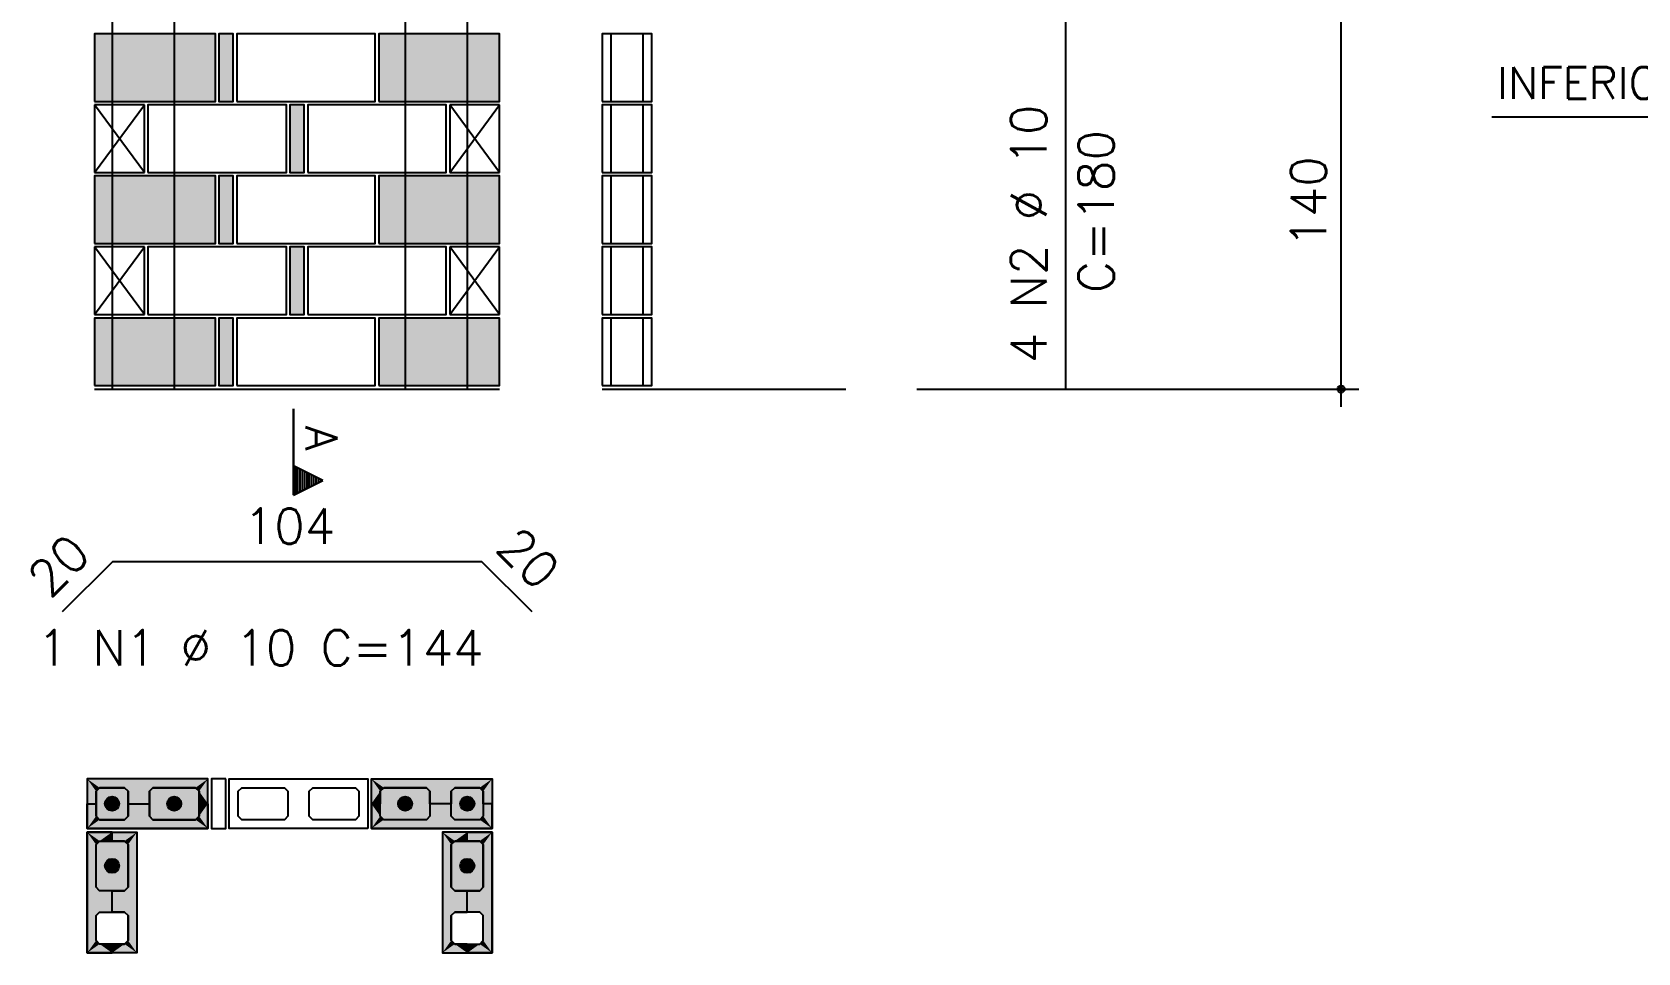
# Model space of a CAD drawing. Extents: x -1.9 to 86, y -1.6 to 60.9.
# Drawn here: x 46.61 to 55.65, y 23.48 to 28.67 of the extents above; entities that cross this region are included whole.
import ezdxf

# ---------------------------------------------------------------- set-up
doc = ezdxf.new("R2010")
doc.units = 0
doc.header["$MEASUREMENT"] = 0
for name, color, linetype in [('PENA_01', 1, 'CONTINUOUS'), ('PENA_02', 2, 'CONTINUOUS'), ('PENA_03', 3, 'CONTINUOUS'), ('PENA_05', 5, 'CONTINUOUS'), ('PENA_11', 252, 'CONTINUOUS'), ('PENA_21', 100, 'CONTINUOUS'), ('PENA_25', 210, 'CONTINUOUS')]:
    doc.layers.add(name, color=color, linetype=linetype)
doc.styles.get("Standard").update_dxf_attribs({"font": 'ROMANS.SHX'})

msp = doc.modelspace()

# ---------------------------------------------------------------- linework, layer by layer
at = {"layer": 'PENA_01', "linetype": 'Continuous'}
for points in [[(46.98951, 24.232796), (47.12951, 24.232796), (47.14951, 24.252796), (47.14951, 24.392796), (47.12951, 24.412796), (46.98951, 24.412796), (46.96951, 24.392796), (46.96951, 24.252796), (46.98951, 24.232796)], [(47.28951, 24.232796), (47.52951, 24.232796), (47.54951, 24.252796), (47.54951, 24.392796), (47.52951, 24.412796), (47.28951, 24.412796), (47.26951, 24.392796), (47.26951, 24.252796), (47.28951, 24.232796)], [(48.04951, 24.252796), (48.02951, 24.232796), (47.78951, 24.232796), (47.76951, 24.252796), (47.76951, 24.392796), (47.78951, 24.412796), (48.02951, 24.412796), (48.04951, 24.392796), (48.04951, 24.252796)], [(48.44951, 24.252796), (48.42951, 24.232796), (48.18951, 24.232796), (48.16951, 24.252796), (48.16951, 24.392796), (48.18951, 24.412796), (48.42951, 24.412796), (48.44951, 24.392796), (48.44951, 24.252796)], [(48.82951, 24.232796), (48.58951, 24.232796), (48.56951, 24.252796), (48.56951, 24.392796), (48.58951, 24.412796), (48.82951, 24.412796), (48.84951, 24.392796), (48.84951, 24.252796), (48.82951, 24.232796)], [(49.12951, 24.232796), (48.98951, 24.232796), (48.96951, 24.252796), (48.96951, 24.392796), (48.98951, 24.412796), (49.12951, 24.412796), (49.14951, 24.392796), (49.14951, 24.252796), (49.12951, 24.232796)], [(46.96951, 23.852796), (46.96951, 24.092796), (46.98951, 24.112796), (47.12951, 24.112796), (47.14951, 24.092796), (47.14951, 23.852796), (47.12951, 23.832796), (46.98951, 23.832796), (46.96951, 23.852796)], [(49.14951, 23.852796), (49.14951, 24.092796), (49.12951, 24.112796), (48.98951, 24.112796), (48.96951, 24.092796), (48.96951, 23.852796), (48.98951, 23.832796), (49.12951, 23.832796), (49.14951, 23.852796)], [(46.96951, 23.552796), (46.96951, 23.692796), (46.98951, 23.712796), (47.12951, 23.712796), (47.14951, 23.692796), (47.14951, 23.552796), (47.12951, 23.532796), (46.98951, 23.532796), (46.96951, 23.552796)], [(49.14951, 23.552796), (49.14951, 23.692796), (49.12951, 23.712796), (48.98951, 23.712796), (48.96951, 23.692796), (48.96951, 23.552796), (48.98951, 23.532796), (49.12951, 23.532796), (49.14951, 23.552796)]]:
    msp.add_lwpolyline(points, dxfattribs=at)
at = {"layer": 'PENA_02', "linetype": 'Continuous'}
for p, q in [((47.241325, 28.257678), (46.961325, 28.257678)), ((46.961325, 28.257678), (46.961325, 27.877678)), ((47.241325, 27.877678), (47.241325, 28.257678)), ((49.241325, 28.257678), (48.961325, 28.257678)), ((48.961325, 28.257678), (48.961325, 27.877678)), ((49.241325, 27.877678), (49.241325, 28.257678)), ((46.961325, 27.877678), (47.241325, 27.877678)), ((48.961325, 27.877678), (49.241325, 27.877678)), ((47.241325, 27.457678), (46.961325, 27.457678)), ((46.961325, 27.457678), (46.961325, 27.077678)), ((47.241325, 27.077678), (47.241325, 27.457678)), ((49.241325, 27.457678), (48.961325, 27.457678)), ((48.961325, 27.457678), (48.961325, 27.077678)), ((49.241325, 27.077678), (49.241325, 27.457678)), ((46.961325, 27.077678), (47.241325, 27.077678)), ((48.961325, 27.077678), (49.241325, 27.077678)), ((46.961325, 26.657678), (49.241325, 26.657678))]:
    msp.add_line(p, q, dxfattribs=at)
for points in [[(46.961325, 28.277678), (47.641325, 28.277678), (47.641325, 28.657678), (46.961325, 28.657678), (46.961325, 28.277678)], [(47.661325, 28.277678), (47.741325, 28.277678), (47.741325, 28.657678), (47.661325, 28.657678), (47.661325, 28.277678)], [(47.761325, 28.277678), (48.541325, 28.277678), (48.541325, 28.657678), (47.761325, 28.657678), (47.761325, 28.277678)], [(48.561325, 28.277678), (49.241325, 28.277678), (49.241325, 28.657678), (48.561325, 28.657678), (48.561325, 28.277678)], [(47.261325, 27.877678), (48.041325, 27.877678), (48.041325, 28.257678), (47.261325, 28.257678), (47.261325, 27.877678)], [(48.061325, 27.877678), (48.141325, 27.877678), (48.141325, 28.257678), (48.061325, 28.257678), (48.061325, 27.877678)], [(48.161325, 27.877678), (48.941325, 27.877678), (48.941325, 28.257678), (48.161325, 28.257678), (48.161325, 27.877678)], [(46.961325, 27.477678), (47.641325, 27.477678), (47.641325, 27.857678), (46.961325, 27.857678), (46.961325, 27.477678)], [(47.661325, 27.477678), (47.741325, 27.477678), (47.741325, 27.857678), (47.661325, 27.857678), (47.661325, 27.477678)], [(47.761325, 27.477678), (48.541325, 27.477678), (48.541325, 27.857678), (47.761325, 27.857678), (47.761325, 27.477678)], [(48.561325, 27.477678), (49.241325, 27.477678), (49.241325, 27.857678), (48.561325, 27.857678), (48.561325, 27.477678)], [(47.261325, 27.077678), (48.041325, 27.077678), (48.041325, 27.457678), (47.261325, 27.457678), (47.261325, 27.077678)], [(48.061325, 27.077678), (48.141325, 27.077678), (48.141325, 27.457678), (48.061325, 27.457678), (48.061325, 27.077678)], [(48.161325, 27.077678), (48.941325, 27.077678), (48.941325, 27.457678), (48.161325, 27.457678), (48.161325, 27.077678)], [(46.961325, 26.677678), (47.641325, 26.677678), (47.641325, 27.057678), (46.961325, 27.057678), (46.961325, 26.677678)], [(47.661325, 26.677678), (47.741325, 26.677678), (47.741325, 27.057678), (47.661325, 27.057678), (47.661325, 26.677678)], [(47.761325, 26.677678), (48.541325, 26.677678), (48.541325, 27.057678), (47.761325, 27.057678), (47.761325, 26.677678)], [(48.561325, 26.677678), (49.241325, 26.677678), (49.241325, 27.057678), (48.561325, 27.057678), (48.561325, 26.677678)], [(46.91951, 24.182796), (47.59951, 24.182796), (47.59951, 24.462796), (46.91951, 24.462796), (46.91951, 24.182796)], [(47.69951, 24.462796), (47.61951, 24.462796), (47.61951, 24.182796), (47.69951, 24.182796), (47.69951, 24.462796)], [(48.49951, 24.182796), (47.71951, 24.182796), (47.71951, 24.462796), (48.49951, 24.462796), (48.49951, 24.182796)], [(49.19951, 24.182796), (48.51951, 24.182796), (48.51951, 24.462796), (49.19951, 24.462796), (49.19951, 24.182796)], [(46.91951, 23.482796), (46.91951, 24.162796), (47.19951, 24.162796), (47.19951, 23.482796), (46.91951, 23.482796)], [(49.19951, 23.482796), (49.19951, 24.162796), (48.91951, 24.162796), (48.91951, 23.482796), (49.19951, 23.482796)]]:
    msp.add_lwpolyline(points, dxfattribs=at)
for radius in [0.02, 0.01]:
    msp.add_circle((53.979376, 26.657678), radius, dxfattribs=at)
at = {"layer": 'PENA_03', "linetype": 'Continuous'}
for p, q in [((53.979376, 26.557145), (53.979376, 33.297678)), ((49.869381, 28.277678), (49.869381, 28.657678)), ((50.049381, 28.277678), (50.049381, 28.657678)), ((46.961325, 27.877678), (47.241325, 28.257678)), ((47.241325, 27.877678), (46.961325, 28.257678)), ((48.961325, 27.877678), (49.241325, 28.257678)), ((49.241325, 27.877678), (48.961325, 28.257678)), ((49.869381, 27.877678), (49.869381, 28.257678)), ((50.049381, 27.877678), (50.049381, 28.257678)), ((56.227154, 28.189343), (54.827154, 28.189343)), ((49.869381, 27.477678), (49.869381, 27.857678)), ((50.049381, 27.477678), (50.049381, 27.857678)), ((46.961325, 27.077678), (47.241325, 27.457678)), ((47.241325, 27.077678), (46.961325, 27.457678)), ((48.961325, 27.077678), (49.241325, 27.457678)), ((49.241325, 27.077678), (48.961325, 27.457678)), ((49.869381, 27.077678), (49.869381, 27.457678)), ((50.049381, 27.077678), (50.049381, 27.457678)), ((49.869381, 26.677678), (49.869381, 27.057678)), ((50.049381, 26.677678), (50.049381, 27.057678)), ((49.819381, 26.657678), (51.19006, 26.657678)), ((51.59006, 26.657678), (54.079376, 26.657678)), ((48.08091, 26.546828), (48.08091, 26.060446)), ((48.081606, 26.226031), (48.081606, 26.546828)), ((48.246843, 26.143412), (48.081605, 26.226031)), ((48.081606, 26.061574), (48.081606, 26.225251)), ((48.245282, 26.143412), (48.081606, 26.225251)), ((48.093674, 26.066828), (48.093674, 26.219997)), ((48.08091, 26.060446), (48.246843, 26.143412)), ((48.081605, 26.061574), (48.245282, 26.143412)), ((48.106438, 26.07321), (48.106438, 26.213615)), ((48.119202, 26.079592), (48.119202, 26.207233)), ((48.131966, 26.085974), (48.131966, 26.200851)), ((48.14473, 26.092356), (48.14473, 26.194469)), ((48.157494, 26.098738), (48.157494, 26.188087)), ((48.170258, 26.10512), (48.170258, 26.181705)), ((48.183022, 26.111502), (48.183022, 26.175323)), ((48.195786, 26.117884), (48.195786, 26.168941)), ((48.20855, 26.124266), (48.20855, 26.162559)), ((48.221315, 26.130648), (48.221315, 26.156177)), ((48.234079, 26.13703), (48.234079, 26.149794))]:
    msp.add_line(p, q, dxfattribs=at)
for points in [[(49.819381, 28.277678), (50.099381, 28.277678), (50.099381, 28.657678), (49.819381, 28.657678), (49.819381, 28.277678)], [(49.819381, 27.877678), (50.099381, 27.877678), (50.099381, 28.257678), (49.819381, 28.257678), (49.819381, 27.877678)], [(49.819381, 27.477678), (50.099381, 27.477678), (50.099381, 27.857678), (49.819381, 27.857678), (49.819381, 27.477678)], [(49.819381, 27.077678), (50.099381, 27.077678), (50.099381, 27.457678), (49.819381, 27.457678), (49.819381, 27.077678)], [(49.819381, 26.677678), (50.099381, 26.677678), (50.099381, 27.057678), (49.819381, 27.057678), (49.819381, 26.677678)], [(47.12951, 24.412796), (47.14951, 24.392796), (47.14951, 24.252796), (47.12951, 24.232796), (46.98951, 24.232796), (46.96951, 24.252796), (46.96951, 24.392796), (46.98951, 24.412796), (47.12951, 24.412796)], [(47.54951, 24.252796), (47.52951, 24.232796), (47.28951, 24.232796), (47.26951, 24.252796), (47.26951, 24.392796), (47.28951, 24.412796), (47.52951, 24.412796), (47.54951, 24.392796), (47.54951, 24.252796)], [(48.84951, 24.252796), (48.82951, 24.232796), (48.58951, 24.232796), (48.56951, 24.252796), (48.56951, 24.392796), (48.58951, 24.412796), (48.82951, 24.412796), (48.84951, 24.392796), (48.84951, 24.252796)], [(49.12951, 24.412796), (49.14951, 24.392796), (49.14951, 24.252796), (49.12951, 24.232796), (48.98951, 24.232796), (48.96951, 24.252796), (48.96951, 24.392796), (48.98951, 24.412796), (49.12951, 24.412796)], [(47.12951, 24.112796), (47.14951, 24.092796), (47.14951, 23.852796), (47.12951, 23.832796), (46.98951, 23.832796), (46.96951, 23.852796), (46.96951, 24.092796), (46.98951, 24.112796), (47.12951, 24.112796)], [(49.12951, 24.112796), (49.14951, 24.092796), (49.14951, 23.852796), (49.12951, 23.832796), (48.98951, 23.832796), (48.96951, 23.852796), (48.96951, 24.092796), (48.98951, 24.112796), (49.12951, 24.112796)]]:
    msp.add_lwpolyline(points, dxfattribs=at)
for centre in [(47.05951, 24.322796), (47.40951, 24.322796), (48.70951, 24.322796), (49.05951, 24.322796), (47.05951, 23.972796), (49.05951, 23.972796)]:
    msp.add_circle(centre, 0.04, dxfattribs=at)
for points in [[(47.09951, 24.322796), (47.03951, 24.357437), (47.021923, 24.336477)], [(47.09951, 24.322796), (47.021923, 24.336477), (47.021923, 24.309115)], [(47.09951, 24.322796), (47.021923, 24.309115), (47.03951, 24.288155)], [(47.09951, 24.322796), (47.066456, 24.362188), (47.03951, 24.357437)], [(47.09951, 24.322796), (47.03951, 24.288155), (47.066456, 24.283404)], [(47.09951, 24.322796), (47.090152, 24.348507), (47.066456, 24.362188)], [(47.09951, 24.322796), (47.066456, 24.283404), (47.090152, 24.297084)], [(47.09951, 24.322796), (47.090152, 24.297084), (47.09951, 24.322796)], [(47.44951, 24.322796), (47.38951, 24.357437), (47.371923, 24.336477)], [(47.44951, 24.322796), (47.371923, 24.336477), (47.371923, 24.309115)], [(47.44951, 24.322796), (47.371923, 24.309115), (47.38951, 24.288155)], [(47.44951, 24.322796), (47.416456, 24.362188), (47.38951, 24.357437)], [(47.44951, 24.322796), (47.38951, 24.288155), (47.416456, 24.283404)], [(47.44951, 24.322796), (47.440152, 24.348507), (47.416456, 24.362188)], [(47.44951, 24.322796), (47.416456, 24.283404), (47.440152, 24.297084)], [(47.44951, 24.322796), (47.440152, 24.297084), (47.44951, 24.322796)], [(48.74951, 24.322796), (48.68951, 24.357437), (48.671923, 24.336477)], [(48.74951, 24.322796), (48.671923, 24.336477), (48.671923, 24.309115)], [(48.74951, 24.322796), (48.671923, 24.309115), (48.68951, 24.288155)], [(48.74951, 24.322796), (48.716456, 24.362188), (48.68951, 24.357437)], [(48.74951, 24.322796), (48.68951, 24.288155), (48.716456, 24.283404)], [(48.74951, 24.322796), (48.740152, 24.348507), (48.716456, 24.362188)], [(48.74951, 24.322796), (48.716456, 24.283404), (48.740152, 24.297084)], [(48.74951, 24.322796), (48.740152, 24.297084), (48.74951, 24.322796)], [(49.09951, 24.322796), (49.03951, 24.357437), (49.021923, 24.336477)], [(49.09951, 24.322796), (49.021923, 24.336477), (49.021923, 24.309115)], [(49.09951, 24.322796), (49.021923, 24.309115), (49.03951, 24.288155)], [(49.09951, 24.322796), (49.066456, 24.362188), (49.03951, 24.357437)], [(49.09951, 24.322796), (49.03951, 24.288155), (49.066456, 24.283404)], [(49.09951, 24.322796), (49.090152, 24.348507), (49.066456, 24.362188)], [(49.09951, 24.322796), (49.066456, 24.283404), (49.090152, 24.297084)], [(49.09951, 24.322796), (49.090152, 24.297084), (49.09951, 24.322796)], [(47.09951, 23.972796), (47.03951, 24.007437), (47.021923, 23.986477)], [(47.09951, 23.972796), (47.021923, 23.986477), (47.021923, 23.959115)], [(47.09951, 23.972796), (47.021923, 23.959115), (47.03951, 23.938155)], [(47.09951, 23.972796), (47.066456, 24.012188), (47.03951, 24.007437)], [(47.09951, 23.972796), (47.03951, 23.938155), (47.066456, 23.933404)], [(47.09951, 23.972796), (47.090152, 23.998507), (47.066456, 24.012188)], [(47.09951, 23.972796), (47.066456, 23.933404), (47.090152, 23.947084)], [(47.09951, 23.972796), (47.090152, 23.947084), (47.09951, 23.972796)], [(49.09951, 23.972796), (49.03951, 24.007437), (49.021923, 23.986477)], [(49.09951, 23.972796), (49.021923, 23.986477), (49.021923, 23.959115)], [(49.09951, 23.972796), (49.021923, 23.959115), (49.03951, 23.938155)], [(49.09951, 23.972796), (49.066456, 24.012188), (49.03951, 24.007437)], [(49.09951, 23.972796), (49.03951, 23.938155), (49.066456, 23.933404)], [(49.09951, 23.972796), (49.090152, 23.998507), (49.066456, 24.012188)], [(49.09951, 23.972796), (49.066456, 23.933404), (49.090152, 23.947084)], [(49.09951, 23.972796), (49.090152, 23.947084), (49.09951, 23.972796)]]:
    msp.add_solid(points, dxfattribs=at)
at = {"layer": 'PENA_05', "linetype": 'Continuous'}
for p, q in [((52.429702, 26.657678), (52.429702, 30.257678)), ((47.061325, 25.68537), (46.778483, 25.402527)), ((49.141325, 25.68537), (47.061325, 25.68537)), ((49.424168, 25.402527), (49.141325, 25.68537))]:
    msp.add_line(p, q, dxfattribs=at)
for points in [[(47.05951, 34.097678), (47.05951, 26.657678)], [(47.40951, 34.097678), (47.40951, 26.657678)], [(48.70951, 34.097678), (48.70951, 26.657678)], [(49.05951, 34.097678), (49.05951, 26.657678)]]:
    msp.add_lwpolyline(points, dxfattribs=at)
at = {"layer": 'PENA_11', "linetype": 'Continuous'}
for points in [[(47.12951, 24.412796), (46.98951, 24.232796), (46.96951, 24.252796)], [(47.12951, 24.412796), (46.96951, 24.252796), (46.96951, 24.392796)], [(47.12951, 24.412796), (46.96951, 24.392796), (46.98951, 24.412796)], [(47.12951, 24.412796), (47.12951, 24.232796), (46.98951, 24.232796)], [(47.12951, 24.412796), (46.98951, 24.412796), (47.12951, 24.412796)], [(47.12951, 24.412796), (47.14951, 24.392796), (47.14951, 24.252796)], [(47.12951, 24.412796), (47.14951, 24.252796), (47.12951, 24.232796)], [(47.54951, 24.252796), (47.26951, 24.392796), (47.28951, 24.412796)], [(47.54951, 24.252796), (47.28951, 24.412796), (47.52951, 24.412796)], [(47.54951, 24.252796), (47.52951, 24.412796), (47.54951, 24.392796)], [(48.84951, 24.252796), (48.56951, 24.392796), (48.58951, 24.412796)], [(48.84951, 24.252796), (48.58951, 24.412796), (48.82951, 24.412796)], [(48.84951, 24.252796), (48.82951, 24.412796), (48.84951, 24.392796)], [(49.12951, 24.412796), (48.98951, 24.232796), (48.96951, 24.252796)], [(49.12951, 24.412796), (48.96951, 24.252796), (48.96951, 24.392796)], [(49.12951, 24.412796), (48.96951, 24.392796), (48.98951, 24.412796)], [(49.12951, 24.412796), (49.12951, 24.232796), (48.98951, 24.232796)], [(49.12951, 24.412796), (48.98951, 24.412796), (49.12951, 24.412796)], [(49.12951, 24.412796), (49.14951, 24.392796), (49.14951, 24.252796)], [(49.12951, 24.412796), (49.14951, 24.252796), (49.12951, 24.232796)], [(47.54951, 24.252796), (47.26951, 24.252796), (47.26951, 24.392796)], [(47.54951, 24.252796), (47.54951, 24.392796), (47.54951, 24.252796)], [(48.84951, 24.252796), (48.56951, 24.252796), (48.56951, 24.392796)], [(48.84951, 24.252796), (48.84951, 24.392796), (48.84951, 24.252796)], [(47.54951, 24.252796), (47.28951, 24.232796), (47.26951, 24.252796)], [(47.54951, 24.252796), (47.52951, 24.232796), (47.28951, 24.232796)], [(48.84951, 24.252796), (48.58951, 24.232796), (48.56951, 24.252796)], [(48.84951, 24.252796), (48.82951, 24.232796), (48.58951, 24.232796)], [(47.12951, 24.112796), (46.98951, 23.832796), (46.96951, 23.852796)], [(47.12951, 24.112796), (46.96951, 23.852796), (46.96951, 24.092796)], [(47.12951, 24.112796), (46.96951, 24.092796), (46.98951, 24.112796)], [(47.12951, 24.112796), (47.12951, 23.832796), (46.98951, 23.832796)], [(47.12951, 24.112796), (46.98951, 24.112796), (47.12951, 24.112796)], [(47.12951, 24.112796), (47.14951, 24.092796), (47.14951, 23.852796)], [(47.12951, 24.112796), (47.14951, 23.852796), (47.12951, 23.832796)], [(49.12951, 24.112796), (48.98951, 23.832796), (48.96951, 23.852796)], [(49.12951, 24.112796), (48.96951, 23.852796), (48.96951, 24.092796)], [(49.12951, 24.112796), (48.96951, 24.092796), (48.98951, 24.112796)], [(49.12951, 24.112796), (49.12951, 23.832796), (48.98951, 23.832796)], [(49.12951, 24.112796), (48.98951, 24.112796), (49.12951, 24.112796)], [(49.12951, 24.112796), (49.14951, 24.092796), (49.14951, 23.852796)], [(49.12951, 24.112796), (49.14951, 23.852796), (49.12951, 23.832796)]]:
    msp.add_solid(points, dxfattribs=at)
at = {"layer": 'PENA_21', "linetype": 'Continuous'}
for points in [[(46.961325, 28.277678), (47.641325, 28.277678), (47.641325, 28.657678), (46.961325, 28.657678), (46.961325, 28.277678)], [(48.561325, 28.277678), (49.241325, 28.277678), (49.241325, 28.657678), (48.561325, 28.657678), (48.561325, 28.277678)], [(46.961325, 27.477678), (47.641325, 27.477678), (47.641325, 27.857678), (46.961325, 27.857678), (46.961325, 27.477678)], [(48.561325, 27.477678), (49.241325, 27.477678), (49.241325, 27.857678), (48.561325, 27.857678), (48.561325, 27.477678)], [(46.961325, 26.677678), (47.641325, 26.677678), (47.641325, 27.057678), (46.961325, 27.057678), (46.961325, 26.677678)], [(48.561325, 26.677678), (49.241325, 26.677678), (49.241325, 27.057678), (48.561325, 27.057678), (48.561325, 26.677678)], [(46.91951, 24.322796), (46.96951, 24.322796), (46.96951, 24.392796), (46.98951, 24.412796), (47.12951, 24.412796), (47.14951, 24.392796), (47.14951, 24.322796), (47.26951, 24.322796), (47.26951, 24.392796), (47.28951, 24.412796), (47.52951, 24.412796), (47.54951, 24.392796), (47.54951, 24.322796), (47.59951, 24.322796), (47.59951, 24.462796), (46.91951, 24.462796), (46.91951, 24.322796)], [(49.19951, 24.322796), (49.14951, 24.322796), (49.14951, 24.392796), (49.12951, 24.412796), (48.98951, 24.412796), (48.96951, 24.392796), (48.96951, 24.322796), (48.84951, 24.322796), (48.84951, 24.392796), (48.82951, 24.412796), (48.58951, 24.412796), (48.56951, 24.392796), (48.56951, 24.322796), (48.51951, 24.322796), (48.51951, 24.462796), (49.19951, 24.462796), (49.19951, 24.322796)], [(46.91951, 24.322796), (46.96951, 24.322796), (46.96951, 24.252796), (46.98951, 24.232796), (47.12951, 24.232796), (47.14951, 24.252796), (47.14951, 24.322796), (47.26951, 24.322796), (47.26951, 24.252796), (47.28951, 24.232796), (47.52951, 24.232796), (47.54951, 24.252796), (47.54951, 24.322796), (47.59951, 24.322796), (47.59951, 24.182796), (46.91951, 24.182796), (46.91951, 24.322796)], [(49.19951, 24.322796), (49.14951, 24.322796), (49.14951, 24.252796), (49.12951, 24.232796), (48.98951, 24.232796), (48.96951, 24.252796), (48.96951, 24.322796), (48.84951, 24.322796), (48.84951, 24.252796), (48.82951, 24.232796), (48.58951, 24.232796), (48.56951, 24.252796), (48.56951, 24.322796), (48.51951, 24.322796), (48.51951, 24.182796), (49.19951, 24.182796), (49.19951, 24.322796)], [(47.05951, 23.482796), (47.05951, 23.532796), (46.98951, 23.532796), (46.96951, 23.552796), (46.96951, 23.692796), (46.98951, 23.712796), (47.05951, 23.712796), (47.05951, 23.832796), (46.98951, 23.832796), (46.96951, 23.852796), (46.96951, 24.092796), (46.98951, 24.112796), (47.05951, 24.112796), (47.05951, 24.162796), (46.91951, 24.162796), (46.91951, 23.482796), (47.05951, 23.482796)], [(47.05951, 23.482796), (47.05951, 23.532796), (47.12951, 23.532796), (47.14951, 23.552796), (47.14951, 23.692796), (47.12951, 23.712796), (47.05951, 23.712796), (47.05951, 23.832796), (47.12951, 23.832796), (47.14951, 23.852796), (47.14951, 24.092796), (47.12951, 24.112796), (47.05951, 24.112796), (47.05951, 24.162796), (47.19951, 24.162796), (47.19951, 23.482796), (47.05951, 23.482796)], [(49.05951, 23.482796), (49.05951, 23.532796), (48.98951, 23.532796), (48.96951, 23.552796), (48.96951, 23.692796), (48.98951, 23.712796), (49.05951, 23.712796), (49.05951, 23.832796), (48.98951, 23.832796), (48.96951, 23.852796), (48.96951, 24.092796), (48.98951, 24.112796), (49.05951, 24.112796), (49.05951, 24.162796), (48.91951, 24.162796), (48.91951, 23.482796), (49.05951, 23.482796)], [(49.05951, 23.482796), (49.05951, 23.532796), (49.12951, 23.532796), (49.14951, 23.552796), (49.14951, 23.692796), (49.12951, 23.712796), (49.05951, 23.712796), (49.05951, 23.832796), (49.12951, 23.832796), (49.14951, 23.852796), (49.14951, 24.092796), (49.12951, 24.112796), (49.05951, 24.112796), (49.05951, 24.162796), (49.19951, 24.162796), (49.19951, 23.482796), (49.05951, 23.482796)]]:
    msp.add_lwpolyline(points, dxfattribs=at)
for points in [[(46.961325, 28.277678), (47.641325, 28.277678), (47.641325, 28.657678)], [(46.961325, 28.277678), (47.641325, 28.657678), (46.961325, 28.657678)], [(46.961325, 28.277678), (46.961325, 28.657678), (46.961325, 28.277678)], [(48.561325, 28.277678), (49.241325, 28.277678), (49.241325, 28.657678)], [(48.561325, 28.277678), (49.241325, 28.657678), (48.561325, 28.657678)], [(48.561325, 28.277678), (48.561325, 28.657678), (48.561325, 28.277678)], [(46.961325, 27.477678), (47.641325, 27.477678), (47.641325, 27.857678)], [(46.961325, 27.477678), (47.641325, 27.857678), (46.961325, 27.857678)], [(46.961325, 27.477678), (46.961325, 27.857678), (46.961325, 27.477678)], [(48.561325, 27.477678), (49.241325, 27.477678), (49.241325, 27.857678)], [(48.561325, 27.477678), (49.241325, 27.857678), (48.561325, 27.857678)], [(48.561325, 27.477678), (48.561325, 27.857678), (48.561325, 27.477678)], [(46.961325, 26.677678), (47.641325, 26.677678), (47.641325, 27.057678)], [(46.961325, 26.677678), (47.641325, 27.057678), (46.961325, 27.057678)], [(46.961325, 26.677678), (46.961325, 27.057678), (46.961325, 26.677678)], [(48.561325, 26.677678), (49.241325, 26.677678), (49.241325, 27.057678)], [(48.561325, 26.677678), (49.241325, 27.057678), (48.561325, 27.057678)], [(48.561325, 26.677678), (48.561325, 27.057678), (48.561325, 26.677678)], [(47.59951, 24.462796), (46.91951, 24.462796), (46.98951, 24.412796)], [(46.91951, 24.462796), (46.91951, 24.322796), (46.96951, 24.322796)], [(46.91951, 24.462796), (46.96951, 24.322796), (46.96951, 24.392796)], [(46.91951, 24.462796), (46.96951, 24.392796), (46.98951, 24.412796)], [(47.59951, 24.462796), (46.98951, 24.412796), (47.12951, 24.412796)], [(47.59951, 24.462796), (47.12951, 24.412796), (47.14951, 24.392796)], [(47.59951, 24.462796), (47.14951, 24.392796), (47.28951, 24.412796)], [(47.14951, 24.392796), (47.26951, 24.392796), (47.28951, 24.412796)], [(47.59951, 24.462796), (47.28951, 24.412796), (47.52951, 24.412796)], [(47.59951, 24.462796), (47.52951, 24.412796), (47.54951, 24.392796)], [(47.59951, 24.462796), (47.54951, 24.392796), (47.59951, 24.322796)], [(49.19951, 24.462796), (48.58951, 24.412796), (48.51951, 24.462796)], [(48.58951, 24.412796), (48.56951, 24.392796), (48.51951, 24.462796)], [(48.51951, 24.462796), (48.56951, 24.392796), (48.51951, 24.322796)], [(48.82951, 24.412796), (48.58951, 24.412796), (49.19951, 24.462796)], [(48.84951, 24.392796), (48.82951, 24.412796), (49.19951, 24.462796)], [(49.19951, 24.462796), (48.98951, 24.412796), (48.84951, 24.392796)], [(48.84951, 24.322796), (48.84951, 24.392796), (48.98951, 24.412796)], [(48.84951, 24.322796), (48.98951, 24.412796), (48.96951, 24.392796)], [(49.19951, 24.462796), (49.12951, 24.412796), (48.98951, 24.412796)], [(49.19951, 24.462796), (49.14951, 24.392796), (49.12951, 24.412796)], [(49.19951, 24.462796), (49.19951, 24.322796), (49.14951, 24.322796)], [(49.19951, 24.462796), (49.14951, 24.322796), (49.14951, 24.392796)], [(46.91951, 24.182796), (46.91951, 24.322796), (46.96951, 24.322796)], [(46.91951, 24.182796), (46.96951, 24.322796), (46.96951, 24.252796)], [(47.14951, 24.392796), (47.14951, 24.322796), (47.26951, 24.322796)], [(47.14951, 24.392796), (47.26951, 24.322796), (47.26951, 24.392796)], [(47.14951, 24.252796), (47.14951, 24.322796), (47.26951, 24.322796)], [(47.14951, 24.252796), (47.26951, 24.322796), (47.26951, 24.252796)], [(47.59951, 24.322796), (47.54951, 24.392796), (47.54951, 24.322796)], [(47.59951, 24.182796), (47.54951, 24.252796), (47.59951, 24.322796)], [(47.59951, 24.322796), (47.54951, 24.252796), (47.54951, 24.322796)], [(48.56951, 24.392796), (48.56951, 24.322796), (48.51951, 24.322796)], [(48.51951, 24.182796), (48.56951, 24.252796), (48.51951, 24.322796)], [(48.56951, 24.252796), (48.56951, 24.322796), (48.51951, 24.322796)], [(48.84951, 24.322796), (48.96951, 24.392796), (48.96951, 24.322796)], [(48.84951, 24.322796), (48.84951, 24.252796), (48.98951, 24.232796)], [(48.84951, 24.322796), (48.98951, 24.232796), (48.96951, 24.252796)], [(48.84951, 24.322796), (48.96951, 24.252796), (48.96951, 24.322796)], [(49.19951, 24.182796), (49.19951, 24.322796), (49.14951, 24.322796)], [(49.19951, 24.182796), (49.14951, 24.322796), (49.14951, 24.252796)], [(46.91951, 24.182796), (46.96951, 24.252796), (46.98951, 24.232796)], [(47.59951, 24.182796), (46.91951, 24.182796), (46.98951, 24.232796)], [(47.59951, 24.182796), (46.98951, 24.232796), (47.12951, 24.232796)], [(47.59951, 24.182796), (47.12951, 24.232796), (47.14951, 24.252796)], [(47.59951, 24.182796), (47.14951, 24.252796), (47.28951, 24.232796)], [(47.14951, 24.252796), (47.26951, 24.252796), (47.28951, 24.232796)], [(47.59951, 24.182796), (47.28951, 24.232796), (47.52951, 24.232796)], [(47.59951, 24.182796), (47.52951, 24.232796), (47.54951, 24.252796)], [(48.58951, 24.232796), (48.56951, 24.252796), (48.51951, 24.182796)], [(49.19951, 24.182796), (48.58951, 24.232796), (48.51951, 24.182796)], [(48.82951, 24.232796), (48.58951, 24.232796), (49.19951, 24.182796)], [(48.84951, 24.252796), (48.82951, 24.232796), (49.19951, 24.182796)], [(49.19951, 24.182796), (48.98951, 24.232796), (48.84951, 24.252796)], [(49.19951, 24.182796), (49.12951, 24.232796), (48.98951, 24.232796)], [(49.19951, 24.182796), (49.14951, 24.252796), (49.12951, 24.232796)], [(47.05951, 24.162796), (46.91951, 24.162796), (46.98951, 24.112796)], [(46.98951, 24.112796), (46.91951, 24.162796), (46.96951, 24.092796)], [(46.91951, 24.162796), (46.96951, 23.552796), (46.96951, 24.092796)], [(46.91951, 23.482796), (46.96951, 23.552796), (46.91951, 24.162796)], [(47.05951, 24.112796), (47.05951, 24.162796), (46.98951, 24.112796)], [(47.12951, 24.112796), (47.05951, 24.112796), (47.19951, 24.162796)], [(47.05951, 24.112796), (47.05951, 24.162796), (47.19951, 24.162796)], [(47.14951, 24.092796), (47.12951, 24.112796), (47.19951, 24.162796)], [(47.14951, 23.852796), (47.19951, 24.162796), (47.14951, 23.692796)], [(47.14951, 23.692796), (47.19951, 24.162796), (47.14951, 23.552796)], [(47.19951, 24.162796), (47.19951, 23.482796), (47.14951, 23.552796)], [(47.14951, 23.852796), (47.14951, 24.092796), (47.19951, 24.162796)], [(49.05951, 24.162796), (48.91951, 24.162796), (48.98951, 24.112796)], [(48.98951, 24.112796), (48.91951, 24.162796), (48.96951, 24.092796)], [(48.91951, 24.162796), (48.96951, 23.552796), (48.96951, 24.092796)], [(48.91951, 23.482796), (48.96951, 23.552796), (48.91951, 24.162796)], [(49.05951, 24.112796), (49.05951, 24.162796), (48.98951, 24.112796)], [(49.12951, 24.112796), (49.05951, 24.112796), (49.19951, 24.162796)], [(49.05951, 24.112796), (49.05951, 24.162796), (49.19951, 24.162796)], [(49.14951, 24.092796), (49.12951, 24.112796), (49.19951, 24.162796)], [(49.14951, 23.852796), (49.19951, 24.162796), (49.14951, 23.692796)], [(49.14951, 23.692796), (49.19951, 24.162796), (49.14951, 23.552796)], [(49.19951, 24.162796), (49.19951, 23.482796), (49.14951, 23.552796)], [(49.14951, 23.852796), (49.14951, 24.092796), (49.19951, 24.162796)], [(46.96951, 24.092796), (46.96951, 23.552796), (46.96951, 23.692796)], [(46.96951, 24.092796), (46.96951, 23.852796), (46.96951, 23.692796)], [(48.96951, 24.092796), (48.96951, 23.552796), (48.96951, 23.692796)], [(48.96951, 24.092796), (48.96951, 23.852796), (48.96951, 23.692796)], [(46.98951, 23.712796), (46.96951, 23.852796), (46.96951, 23.692796)], [(46.98951, 23.712796), (46.98951, 23.832796), (46.96951, 23.852796)], [(47.05951, 23.712796), (46.98951, 23.832796), (46.98951, 23.712796)], [(47.05951, 23.712796), (47.05951, 23.832796), (46.98951, 23.832796)], [(47.05951, 23.712796), (47.12951, 23.832796), (47.12951, 23.712796)], [(47.05951, 23.712796), (47.05951, 23.832796), (47.12951, 23.832796)], [(47.12951, 23.832796), (47.14951, 23.852796), (47.12951, 23.712796)], [(47.12951, 23.712796), (47.14951, 23.852796), (47.14951, 23.692796)], [(48.98951, 23.712796), (48.96951, 23.852796), (48.96951, 23.692796)], [(48.98951, 23.712796), (48.98951, 23.832796), (48.96951, 23.852796)], [(49.05951, 23.712796), (48.98951, 23.832796), (48.98951, 23.712796)], [(49.05951, 23.712796), (49.05951, 23.832796), (48.98951, 23.832796)], [(49.05951, 23.712796), (49.12951, 23.832796), (49.12951, 23.712796)], [(49.05951, 23.712796), (49.05951, 23.832796), (49.12951, 23.832796)], [(49.12951, 23.832796), (49.14951, 23.852796), (49.12951, 23.712796)], [(49.12951, 23.712796), (49.14951, 23.852796), (49.14951, 23.692796)], [(46.98951, 23.532796), (46.96951, 23.552796), (46.91951, 23.482796)], [(46.98951, 23.532796), (46.91951, 23.482796), (47.05951, 23.482796)], [(46.98951, 23.532796), (47.05951, 23.482796), (47.05951, 23.532796)], [(47.19951, 23.482796), (47.05951, 23.482796), (47.12951, 23.532796)], [(47.12951, 23.532796), (47.05951, 23.482796), (47.05951, 23.532796)], [(47.14951, 23.552796), (47.19951, 23.482796), (47.12951, 23.532796)], [(48.98951, 23.532796), (48.96951, 23.552796), (48.91951, 23.482796)], [(48.98951, 23.532796), (48.91951, 23.482796), (49.05951, 23.482796)], [(48.98951, 23.532796), (49.05951, 23.482796), (49.05951, 23.532796)], [(49.19951, 23.482796), (49.05951, 23.482796), (49.12951, 23.532796)], [(49.12951, 23.532796), (49.05951, 23.482796), (49.05951, 23.532796)], [(49.14951, 23.552796), (49.19951, 23.482796), (49.12951, 23.532796)]]:
    msp.add_solid(points, dxfattribs=at)
at = {"layer": 'PENA_25', "linetype": 'Continuous'}
for points in [[(47.741325, 28.657678), (47.661325, 28.657678), (47.661325, 28.277678), (47.741325, 28.277678), (47.741325, 28.657678)], [(48.141325, 28.257678), (48.061325, 28.257678), (48.061325, 27.877678), (48.141325, 27.877678), (48.141325, 28.257678)], [(47.741325, 27.857678), (47.661325, 27.857678), (47.661325, 27.477678), (47.741325, 27.477678), (47.741325, 27.857678)], [(48.141325, 27.457678), (48.061325, 27.457678), (48.061325, 27.077678), (48.141325, 27.077678), (48.141325, 27.457678)], [(47.741325, 27.057678), (47.661325, 27.057678), (47.661325, 26.677678), (47.741325, 26.677678), (47.741325, 27.057678)]]:
    msp.add_lwpolyline(points, dxfattribs=at)
for points in [[(47.741325, 28.657678), (47.661325, 28.657678), (47.661325, 28.277678)], [(47.741325, 28.657678), (47.661325, 28.277678), (47.741325, 28.277678)], [(47.741325, 28.657678), (47.741325, 28.277678), (47.741325, 28.657678)], [(48.141325, 28.257678), (48.061325, 28.257678), (48.061325, 27.877678)], [(48.141325, 28.257678), (48.061325, 27.877678), (48.141325, 27.877678)], [(48.141325, 28.257678), (48.141325, 27.877678), (48.141325, 28.257678)], [(47.741325, 27.857678), (47.661325, 27.857678), (47.661325, 27.477678)], [(47.741325, 27.857678), (47.661325, 27.477678), (47.741325, 27.477678)], [(47.741325, 27.857678), (47.741325, 27.477678), (47.741325, 27.857678)], [(48.141325, 27.457678), (48.061325, 27.457678), (48.061325, 27.077678)], [(48.141325, 27.457678), (48.061325, 27.077678), (48.141325, 27.077678)], [(48.141325, 27.457678), (48.141325, 27.077678), (48.141325, 27.457678)], [(47.741325, 27.057678), (47.661325, 27.057678), (47.661325, 26.677678)], [(47.741325, 27.057678), (47.661325, 26.677678), (47.741325, 26.677678)], [(47.741325, 27.057678), (47.741325, 26.677678), (47.741325, 27.057678)]]:
    msp.add_solid(points, dxfattribs=at)

# ---------------------------------------------------------------- texts
at = {"layer": 'PENA_03', "linetype": 'Continuous'}
for s, height, p in [('INFERIOR 2', 0.18, (54.857426, 28.291217)), ('104', 0.2, (47.801325, 25.78537)), ('1 N1 %%c 10 C=144', 0.2, (46.639552, 25.100605))]:
    msp.add_text(s, height=height, dxfattribs=at).set_placement(p)
for s, height, rotation, p in [('4 N2 %%c 10', 0.2, 90, (52.320678, 26.802599)), ('C=180', 0.2, 90, (52.700645, 27.199086)), ('140', 0.2, 90, (53.895598, 27.453925)), ('A', 0.18, 270, (48.147939, 26.450274)), ('20', 0.2, 45, (46.707772, 25.473238)), ('20', 0.2, 315, (49.212036, 25.756081))]:
    msp.add_text(s, height=height, rotation=rotation, dxfattribs=at).set_placement(p)

doc.saveas('drawing.dxf')
